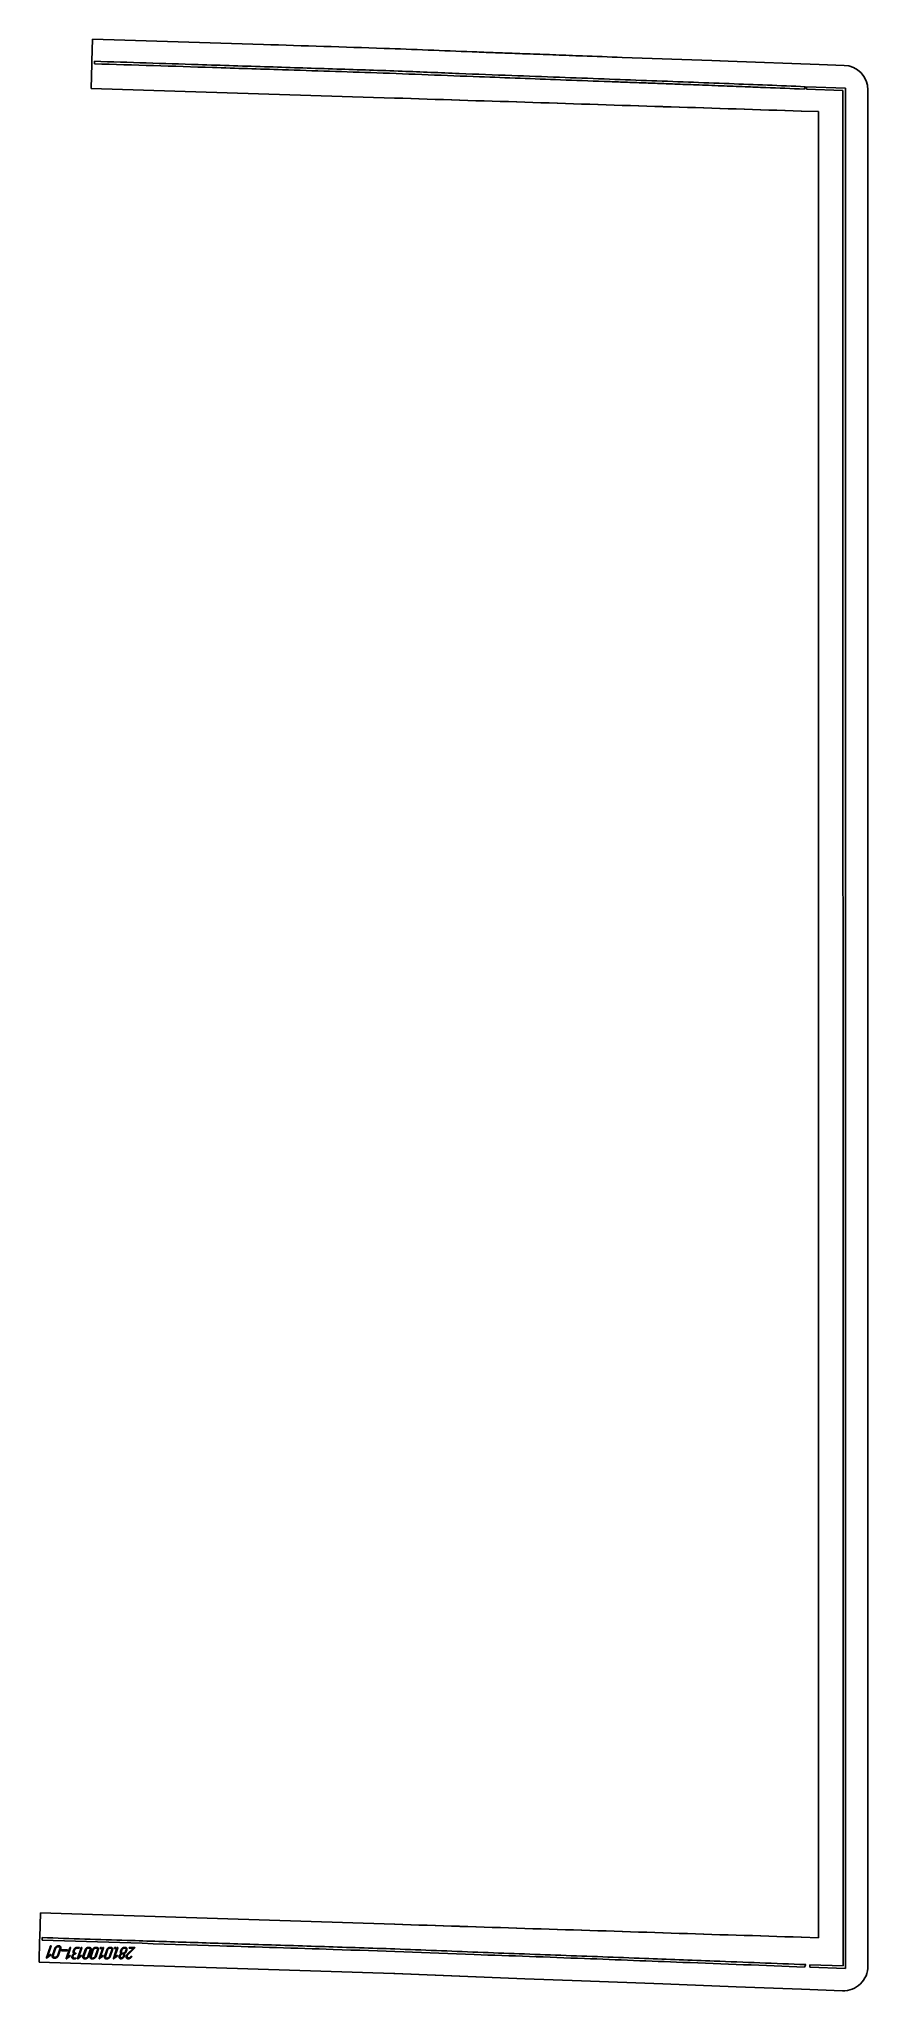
# Model space of a CAD drawing. Header units: millimetres. Extents: x 289 to 1298, y 235 to 2610.
import ezdxf

# ---------------------------------------------------------------- set-up
doc = ezdxf.new("R2010")
doc.units = ezdxf.units.MM
doc.linetypes.add('K5LT_BASIC', pattern=[0])
doc.layers.add('Engraving', color=7, linetype='Continuous')

msp = doc.modelspace()

# ---------------------------------------------------------------- linework, layer by layer
at = {"color": 150, "linetype": 'K5LT_BASIC', "lineweight": 25, "true_color": 0x0080ff}
for p, q in [((353.6, 2583.1), (354.4, 2610.1)), ((352.7, 2550.1), (353.6, 2580.1)), ((353.6, 2583.1), (353.6, 2580.1)), ((998.7, 2587.8), (1108.1, 2583.8)), ((1108.1, 2583.8), (1117.8, 2583.4)), ((1117.8, 2583.4), (1118, 2583.4)), ((1118, 2583.4), (1127.7, 2583)), ((1238.6, 2579.1), (1127.7, 2583)), ((1238.6, 2579.1), (1269, 2578.1)), ((721.9, 2538.3), (352.7, 2550.1)), ((1298, 2547.9), (1298, 2547.6)), ((1298, 265.1), (1298, 2547.6)), ((721.9, 2538.3), (722, 2538.3)), ((731.7, 2538), (722, 2538.3)), ((731.7, 2538), (732, 2538)), ((741.6, 2537.7), (732, 2538)), ((741.6, 2537.7), (741.9, 2537.7)), ((751.5, 2537.4), (741.9, 2537.7)), ((751.5, 2537.4), (751.8, 2537.4)), ((761.4, 2537), (751.8, 2537.4)), ((761.4, 2537), (761.7, 2537)), ((771.3, 2536.7), (761.7, 2537)), ((771.3, 2536.7), (771.6, 2536.7)), ((781.2, 2536.4), (771.6, 2536.7)), ((781.2, 2536.4), (781.5, 2536.4)), ((791.1, 2536.1), (781.5, 2536.4)), ((791.1, 2536.1), (791.4, 2536.1)), ((801, 2535.8), (791.4, 2536.1)), ((801, 2535.8), (801.3, 2535.8)), ((810.9, 2535.5), (801.3, 2535.8)), ((810.9, 2535.5), (811.2, 2535.5)), ((820.8, 2535.1), (811.2, 2535.5)), ((820.8, 2535.1), (821.1, 2535.1)), ((830.7, 2534.8), (821.1, 2535.1)), ((830.7, 2534.8), (831, 2534.8)), ((840.6, 2534.5), (831, 2534.8)), ((840.6, 2534.5), (840.8, 2534.5)), ((850.5, 2534.2), (840.8, 2534.5)), ((850.5, 2534.2), (850.7, 2534.2)), ((860.4, 2533.9), (850.7, 2534.2)), ((860.4, 2533.9), (860.6, 2533.9)), ((870.3, 2533.6), (860.6, 2533.9)), ((870.3, 2533.6), (870.5, 2533.5)), ((880.2, 2533.2), (870.5, 2533.5)), ((880.2, 2533.2), (880.4, 2533.2)), ((890.1, 2532.9), (880.4, 2533.2)), ((890.1, 2532.9), (890.3, 2532.9)), ((900, 2532.6), (890.3, 2532.9)), ((900, 2532.6), (900.2, 2532.6)), ((909.9, 2532.3), (900.2, 2532.6)), ((909.9, 2532.3), (910.1, 2532.3)), ((919.8, 2532), (910.1, 2532.3)), ((919.8, 2532), (920, 2532)), ((929.7, 2531.7), (920, 2532)), ((929.7, 2531.7), (929.9, 2531.6)), ((939.6, 2531.3), (929.9, 2531.6)), ((939.6, 2531.3), (939.8, 2531.3)), ((949.5, 2531), (939.8, 2531.3)), ((949.5, 2531), (949.7, 2531)), ((959.4, 2530.7), (949.7, 2531)), ((959.4, 2530.7), (959.6, 2530.7)), ((969.3, 2530.4), (959.6, 2530.7)), ((969.3, 2530.4), (969.5, 2530.4)), ((979.2, 2530.1), (969.5, 2530.4)), ((979.2, 2530.1), (979.4, 2530.1)), ((989.1, 2529.8), (979.4, 2530.1)), ((989.1, 2529.8), (989.3, 2529.7)), ((999, 2529.4), (989.3, 2529.7)), ((999, 2529.4), (999.2, 2529.4)), ((1008.9, 2529.1), (999.2, 2529.4)), ((1008.9, 2529.1), (1009.1, 2529.1)), ((1018.8, 2528.8), (1009.1, 2529.1)), ((1018.8, 2528.8), (1019, 2528.8)), ((1028.7, 2528.5), (1019, 2528.8)), ((1028.7, 2528.5), (1028.9, 2528.5)), ((1038.6, 2528.2), (1028.9, 2528.5)), ((1038.6, 2528.2), (1038.8, 2528.2)), ((1048.5, 2527.9), (1038.8, 2528.2)), ((1048.5, 2527.9), (1048.7, 2527.8)), ((1058.4, 2527.5), (1048.7, 2527.8)), ((1058.4, 2527.5), (1058.6, 2527.5)), ((1068.3, 2527.2), (1058.6, 2527.5)), ((1068.3, 2527.2), (1068.5, 2527.2)), ((1078.2, 2526.9), (1068.5, 2527.2)), ((1078.2, 2526.9), (1078.4, 2526.9)), ((1088.1, 2526.6), (1078.4, 2526.9)), ((1088.1, 2526.6), (1088.3, 2526.6)), ((1098, 2526.3), (1088.3, 2526.6)), ((1098, 2526.3), (1098.2, 2526.3)), ((1107.9, 2525.9), (1098.2, 2526.3)), ((1107.9, 2525.9), (1108.1, 2525.9)), ((1117.8, 2525.6), (1108.1, 2525.9)), ((1117.8, 2525.6), (1118, 2525.6)), ((1127.7, 2525.3), (1118, 2525.6)), ((1127.7, 2525.3), (1127.9, 2525.3)), ((1137.6, 2525), (1127.9, 2525.3)), ((1137.6, 2525), (1137.8, 2525)), ((1147.5, 2524.7), (1137.8, 2525)), ((1147.5, 2524.7), (1147.7, 2524.7)), ((1157.4, 2524.4), (1147.7, 2524.7)), ((1157.4, 2524.4), (1157.6, 2524.4)), ((1167.3, 2524), (1157.6, 2524.4)), ((1167.3, 2524), (1167.5, 2524)), ((1177.2, 2523.7), (1167.5, 2524)), ((1177.2, 2523.7), (1177.4, 2523.7)), ((1187.1, 2523.4), (1177.4, 2523.7)), ((1187.1, 2523.4), (1187.3, 2523.4)), ((1197, 2523.1), (1187.3, 2523.4)), ((1197, 2523.1), (1197.2, 2523.1)), ((1206.9, 2522.8), (1197.2, 2523.1)), ((1206.9, 2522.8), (1207.1, 2522.8)), ((1216.9, 2522.5), (1207.1, 2522.8)), ((1216.9, 2522.5), (1217, 2522.5)), ((1238, 2521.8), (1217, 2522.5)), ((1238, 299.4), (1238, 2521.8)), ((290, 299.6), (290.8, 329.6)), ((290.8, 329.6), (721.9, 315.9)), ((722, 315.9), (721.9, 315.9)), ((722, 315.9), (731.7, 315.6)), ((732, 315.6), (731.7, 315.6)), ((732, 315.6), (741.6, 315.2)), ((741.9, 315.2), (741.6, 315.2)), ((741.9, 315.2), (751.5, 314.9)), ((751.8, 314.9), (751.5, 314.9)), ((751.8, 314.9), (761.4, 314.6)), ((761.7, 314.6), (761.4, 314.6)), ((761.7, 314.6), (771.3, 314.3)), ((771.6, 314.3), (771.3, 314.3)), ((771.6, 314.3), (781.2, 314)), ((781.5, 314), (781.2, 314)), ((781.5, 314), (791.1, 313.7)), ((791.4, 313.7), (791.1, 313.7)), ((791.4, 313.7), (801, 313.4)), ((801.3, 313.3), (801, 313.4)), ((801.3, 313.3), (810.9, 313)), ((811.2, 313), (810.9, 313)), ((811.2, 313), (820.8, 312.7)), ((821.1, 312.7), (820.8, 312.7)), ((821.1, 312.7), (830.7, 312.4)), ((831, 312.4), (830.7, 312.4)), ((831, 312.4), (840.6, 312.1)), ((840.8, 312.1), (840.6, 312.1)), ((840.8, 312.1), (850.5, 311.8)), ((850.7, 311.8), (850.5, 311.8)), ((850.7, 311.8), (860.4, 311.5)), ((860.6, 311.5), (860.4, 311.5)), ((860.6, 311.5), (870.3, 311.1)), ((870.5, 311.1), (870.3, 311.1)), ((870.5, 311.1), (880.2, 310.8)), ((880.4, 310.8), (880.2, 310.8)), ((880.4, 310.8), (890.1, 310.5)), ((890.3, 310.5), (890.1, 310.5)), ((890.3, 310.5), (900, 310.2)), ((900.2, 310.2), (900, 310.2)), ((900.2, 310.2), (909.9, 309.9)), ((910.1, 309.9), (909.9, 309.9)), ((910.1, 309.9), (919.8, 309.6)), ((920, 309.6), (919.8, 309.6)), ((920, 309.6), (929.7, 309.2)), ((929.9, 309.2), (929.7, 309.2)), ((929.9, 309.2), (939.6, 308.9)), ((939.8, 308.9), (939.6, 308.9)), ((939.8, 308.9), (949.5, 308.6)), ((289.1, 269.7), (289.9, 296.6)), ((290, 299.6), (289.9, 296.6)), ((949.7, 308.6), (949.5, 308.6)), ((949.7, 308.6), (959.4, 308.3)), ((959.6, 308.3), (959.4, 308.3)), ((959.6, 308.3), (969.3, 308)), ((969.5, 308), (969.3, 308)), ((969.5, 308), (979.2, 307.7)), ((979.4, 307.7), (979.2, 307.7)), ((979.4, 307.7), (989.1, 307.4)), ((989.3, 307.3), (989.1, 307.4)), ((989.3, 307.3), (999, 307)), ((999.2, 307), (999, 307)), ((999.2, 307), (1008.9, 306.7)), ((1009.1, 306.7), (1008.9, 306.7)), ((1009.1, 306.7), (1018.8, 306.4)), ((1019, 306.4), (1018.8, 306.4)), ((1019, 306.4), (1028.7, 306.1)), ((1028.9, 306.1), (1028.7, 306.1)), ((1028.9, 306.1), (1038.6, 305.8)), ((1038.8, 305.8), (1038.6, 305.8)), ((1038.8, 305.8), (1048.5, 305.5)), ((1048.7, 305.4), (1048.5, 305.5)), ((1048.7, 305.4), (1058.4, 305.1)), ((1058.6, 305.1), (1058.4, 305.1)), ((1058.6, 305.1), (1068.3, 304.8)), ((1068.5, 304.8), (1068.3, 304.8)), ((1068.5, 304.8), (1078.2, 304.5)), ((1078.4, 304.5), (1078.2, 304.5)), ((1078.4, 304.5), (1088.1, 304.2)), ((1088.3, 304.2), (1088.1, 304.2)), ((1088.3, 304.2), (1098, 303.9)), ((1098.2, 303.9), (1098, 303.9)), ((1098.2, 303.9), (1107.9, 303.6)), ((1108.1, 303.6), (1107.9, 303.6)), ((1108.1, 303.6), (1117.8, 303.2)), ((1118, 303.2), (1117.8, 303.2)), ((1118, 303.2), (1127.7, 302.9)), ((1127.9, 302.9), (1127.7, 302.9)), ((1127.9, 302.9), (1137.6, 302.6)), ((1137.8, 302.6), (1137.6, 302.6)), ((1137.8, 302.6), (1147.5, 302.3)), ((1147.7, 302.3), (1147.5, 302.3)), ((1147.7, 302.3), (1157.4, 302)), ((1157.6, 302), (1157.4, 302)), ((1157.6, 302), (1167.3, 301.7)), ((1167.5, 301.7), (1167.3, 301.7)), ((1167.5, 301.7), (1177.2, 301.3)), ((1177.4, 301.3), (1177.2, 301.3)), ((1177.4, 301.3), (1187.1, 301)), ((1187.3, 301), (1187.1, 301)), ((1187.3, 301), (1197, 300.7)), ((1197.2, 300.7), (1197, 300.7)), ((1197.2, 300.7), (1206.9, 300.4)), ((1207.1, 300.4), (1206.9, 300.4)), ((1207.1, 300.4), (1216.9, 300.1)), ((1217, 300.1), (1216.9, 300.1)), ((1217, 300.1), (1238, 299.4)), ((721, 255.9), (289.1, 269.7)), ((721.9, 255.8), (721, 255.9)), ((722, 255.8), (721.9, 255.8)), ((731.7, 255.4), (722, 255.8)), ((732, 255.4), (731.7, 255.4)), ((741.6, 255.1), (732, 255.4)), ((741.9, 255), (741.6, 255.1)), ((751.5, 254.7), (741.9, 255)), ((751.8, 254.6), (751.5, 254.7)), ((761.4, 254.3), (751.8, 254.6)), ((761.7, 254.2), (761.4, 254.3)), ((771.3, 253.9), (761.7, 254.2)), ((771.6, 253.9), (771.3, 253.9)), ((781.2, 253.5), (771.6, 253.9)), ((781.5, 253.5), (781.2, 253.5)), ((791.1, 253.1), (781.5, 253.5)), ((791.4, 253.1), (791.1, 253.1)), ((801, 252.7), (791.4, 253.1)), ((801.3, 252.7), (801, 252.7)), ((810.9, 252.3), (801.3, 252.7)), ((811.1, 252.3), (810.9, 252.3)), ((811.2, 252.3), (811.1, 252.3)), ((820.8, 251.9), (811.2, 252.3)), ((821.1, 251.9), (820.8, 251.9)), ((830.7, 251.5), (821.1, 251.9)), ((880.2, 249.6), (830.7, 251.5)), ((949.5, 247.1), (880.2, 249.6)), ((1048.5, 243.3), (949.5, 247.1)), ((1137.6, 239.9), (1048.5, 243.3)), ((1217, 236.7), (1137.6, 239.9)), ((1267, 235), (1217, 236.7))]:
    msp.add_line(p, q, dxfattribs=at)
for centre, major_axis, ratio, start_param, end_param in [((1268, 2547.9), (0, -30.2), 0.993891, 1.570796, 3.107982), ((1268, 265.1), (0, 30.2), 0.993719, 3.107515, 4.712389)]:
    msp.add_ellipse(centre, major_axis=major_axis, ratio=ratio, start_param=start_param, end_param=end_param, dxfattribs=at)
msp.add_open_spline([(998.7, 2587.8), (982.6, 2588.4), (955.8, 2589.3), (918.6, 2590.8), (889, 2591.9), (862.6, 2592.8), (839.1, 2593.7), (788.2, 2595.7), (695.9, 2599.4), (541.9, 2604), (423.7, 2607.9), (354.4, 2610.1)], degree=3, knots=[0, 0, 0, 0, 0.824246, 1.373086, 1.906224, 2.337746, 2.724756, 3.1113, 4.944253, 7.451715, 11, 11, 11, 11], dxfattribs=at)
at = {"layer": 'Engraving', "color": 150, "linetype": 'K5LT_BASIC', "lineweight": 25, "true_color": 0x0080ff}
for p, q in [((356.6, 2580), (356.6, 2583)), ((1220.4, 2549.2), (1221.8, 2552.1)), ((1223.4, 2552.1), (1223.3, 2549.1)), ((1223.3, 2549.1), (1267.5, 2547.6)), ((1270.5, 2550.5), (1223.4, 2552.1)), ((292.9, 296.6), (293, 299.6)), ((322.2, 274.3), (326.6, 287.2)), ((327.5, 287.2), (323.6, 275.5)), ((337.6, 286.7), (335.2, 286.7)), ((335.5, 287.7), (338, 287.7)), ((335.9, 274.3), (340.3, 287.2)), ((341.3, 287.2), (337.3, 275.5)), ((349, 286.7), (350, 286.7)), ((349.3, 287.7), (350.3, 287.7)), ((357.9, 286.7), (358.9, 286.7)), ((358.2, 287.7), (359.2, 287.7)), ((362.2, 274.3), (366.6, 287.2)), ((367.6, 287.2), (363.6, 275.5)), ((375.3, 286.7), (376.3, 286.7)), ((375.6, 287.7), (376.6, 287.7)), ((379.6, 274.3), (384, 287.2)), ((385, 287.2), (381, 275.5)), ((392.7, 286.7), (393.7, 286.7)), ((393, 287.7), (394, 287.7)), ((396.6, 279.3), (404.1, 286.7)), ((405.6, 287), (397.3, 278.7)), ((404.1, 286.7), (399.1, 286.7)), ((399.4, 287.7), (405.4, 287.7)), ((326.9, 276.9), (322.9, 274)), ((323.6, 275.5), (326.4, 277.6)), ((329.3, 276.8), (329.6, 277.8)), ((329.6, 277.8), (329.7, 278.1)), ((329.7, 278.1), (329.8, 278.3)), ((329.8, 278.3), (329.9, 278.5)), ((330.6, 277.8), (330.3, 276.8)), ((330.8, 282.8), (331.5, 284.8)), ((333.3, 273.8), (331.3, 273.8)), ((331.6, 274.8), (333.6, 274.8)), ((332.5, 284.8), (331.8, 282.8)), ((333.1, 280.8), (333.6, 280.8)), ((340.6, 276.9), (336.6, 274)), ((337.3, 275.5), (340.1, 277.6)), ((342.6, 276.8), (345.3, 284.8)), ((343.6, 276.8), (346.3, 284.8)), ((345.6, 273.8), (344.6, 273.8)), ((345.9, 274.8), (344.9, 274.8)), ((351.3, 284.8), (348.6, 276.8)), ((352.3, 284.8), (349.6, 276.8)), ((351.5, 276.8), (354.2, 284.8)), ((352.5, 276.8), (355.2, 284.8)), ((354.5, 273.8), (353.5, 273.8)), ((354.8, 274.8), (353.8, 274.8)), ((360.2, 284.8), (357.5, 276.8)), ((361.2, 284.8), (358.5, 276.8)), ((366.9, 276.9), (362.9, 274)), ((363.6, 275.5), (366.4, 277.6)), ((368.9, 276.8), (371.6, 284.8)), ((369.9, 276.8), (372.6, 284.8)), ((371.9, 273.8), (370.9, 273.8)), ((372.2, 274.8), (371.2, 274.8)), ((377.6, 284.8), (374.9, 276.8)), ((378.6, 284.8), (375.9, 276.8)), ((384.3, 276.9), (380.3, 274)), ((381, 275.5), (383.8, 277.6)), ((386.6, 275.6), (386.7, 276.2)), ((386.7, 276.5), (386.8, 276.8)), ((386.7, 276.2), (386.7, 276.5)), ((386.8, 276.8), (387.2, 277.8)), ((387.8, 276.8), (388.2, 277.8)), ((388.4, 282.8), (389, 284.8)), ((389.1, 273.8), (388.8, 273.8)), ((389.4, 273.9), (389.1, 273.8)), ((389.4, 282.8), (390, 284.8)), ((390, 274), (389.4, 273.9)), ((391.7, 280.8), (390.7, 280.8)), ((392.1, 277.8), (391.8, 276.8)), ((393.1, 277.8), (392.8, 276.8)), ((395, 284.8), (394.3, 282.8)), ((396, 284.8), (395.3, 282.8)), ((396.9, 278.3), (396.7, 278)), ((397.3, 278.7), (396.9, 278.3)), ((401.9, 276.4), (401.8, 276.2)), ((1220.8, 263.7), (1222.2, 266.7)), ((1227.3, 266.5), (1227.2, 263.5)), ((1227.2, 263.5), (1270.8, 262.1)), ((1267.8, 265.2), (1227.3, 266.5))]:
    msp.add_line(p, q, dxfattribs=at)
for points, degree, knots in [([(1221.8, 2552.1), (1191, 2553.4), (1143.5, 2555.3), (1079.1, 2557.7), (1028.3, 2559.6), (976, 2561.6), (921.3, 2563.6), (862.5, 2565.8), (798.7, 2568.2), (727.7, 2571.2), (650.5, 2573.6), (567.7, 2576.3), (469.4, 2579.4), (398.7, 2581.7), (356.6, 2583)], 3, [0, 0, 0, 0, 1.497489, 2.3039, 3.128322, 3.961915, 4.844007, 5.782862, 6.817503, 7.941925, 9.230841, 10.565689, 11.960809, 14, 14, 14, 14]), ([(356.6, 2580), (404.5, 2578.5), (480.8, 2576.1), (595.3, 2572.4), (703.7, 2569), (816.4, 2564.5), (908.7, 2561.1), (965.9, 2558.9), (997.8, 2557.8), (1019.4, 2557), (1041.4, 2556.1), (1064.5, 2555.3), (1090.3, 2554.3), (1119, 2553.2), (1147.2, 2552.1), (1180.9, 2550.8), (1204.8, 2549.8), (1220.4, 2549.2)], 3, [0, 0, 0, 0, 2.829883, 4.504216, 6.760282, 9.22464, 11.163206, 12.20493, 12.601527, 13.048456, 13.482857, 13.897257, 14.410789, 15.008998, 15.588625, 16.077471, 17, 17, 17, 17]), ([(292.9, 296.6), (365, 294.3), (483.1, 290.4), (658.4, 285.1), (806.4, 279.4), (948.1, 274.5), (1082.1, 269), (1171.4, 265.8), (1220.8, 263.7)], 3, [0, 0, 0, 0, 1.86386, 3.055405, 4.533433, 5.691322, 6.721504, 8, 8, 8, 8]), ([(1222.2, 266.7), (1185, 268.2), (1119.7, 270.8), (1020.3, 274.5), (924.5, 278.1), (823.2, 281.7), (727.3, 285.8), (636.5, 288.6), (553.4, 291.3), (473.4, 293.8), (387.5, 296.5), (327.5, 298.4), (293, 299.6)], 3, [0, 0, 0, 0, 1.440883, 2.532804, 3.849402, 5.152811, 6.457325, 7.564702, 8.672521, 9.676438, 10.662397, 12, 12, 12, 12]), ([(302.8, 289), (302.9, 289.2), (303.1, 289.4), (303.3, 289.5), (303.5, 289.5), (303.6, 289.5), (303.8, 289.4), (303.9, 289.3), (303.9, 289), (301.7, 282.7), (299.6, 276.5), (301.1, 277.6), (302.6, 278.8), (302.9, 278.9), (303.1, 278.9), (303.3, 278.9), (303.4, 278.8), (303.5, 278.6), (303.4, 278.4), (303.4, 278.3), (303.1, 278), (301, 276.4), (298.9, 274.9), (298.7, 274.7), (298.5, 274.7), (298.3, 274.7), (298.2, 274.8), (298, 275), (298.1, 275.2), (300.5, 282.1), (302.8, 289)], 2, [0, 0, 0, 0.181233, 0.181233, 0.343933, 0.343933, 0.472004, 0.472004, 0.624943, 0.624943, 5.399221, 5.399221, 6.773035, 6.773035, 6.936253, 6.936253, 7.073872, 7.073872, 7.217486, 7.217486, 7.383385, 7.383385, 9.302033, 9.302033, 9.462733, 9.462733, 9.596661, 9.596661, 9.739689, 9.739689, 15, 15, 15]), ([(308.2, 286.3), (308.7, 287.6), (309.9, 288.6), (311.2, 289.5), (312.5, 289.5), (313, 289.5), (313.6, 289.5), (314.8, 289.5), (315.4, 288.6), (316.1, 287.7), (315.7, 286.3), (314.2, 282.1), (312.8, 277.9), (312.3, 276.6), (311.1, 275.6), (309.9, 274.7), (308.5, 274.7), (308, 274.7), (307.5, 274.7), (306.2, 274.7), (305.5, 275.6), (304.9, 276.5), (305.3, 277.9), (306.8, 282.1), (308.2, 286.3)], 2, [0, 0, 0, 0.846773, 0.846773, 1.674871, 1.674871, 1.989321, 1.989321, 2.63821, 2.63821, 3.339305, 3.339305, 5.996441, 5.996441, 6.836, 6.836, 7.667798, 7.667798, 7.982248, 7.982248, 8.646387, 8.646387, 9.342864, 9.342864, 12, 12, 12]), ([(309.3, 286.3), (307.8, 282.1), (306.4, 277.9), (306.1, 277), (306.5, 276.4), (306.9, 275.8), (307.8, 275.8), (308.3, 275.8), (308.9, 275.8), (309.8, 275.8), (310.6, 276.4), (311.4, 277), (311.7, 277.9), (313.2, 282.1), (314.6, 286.3), (314.9, 287.2), (314.5, 287.8), (314, 288.5), (313.2, 288.5), (312.7, 288.5), (312.1, 288.5), (311.3, 288.5), (310.4, 287.9), (309.6, 287.3), (309.3, 286.3)], 2, [0, 0, 0, 3.194041, 3.194041, 3.748998, 3.748998, 4.284503, 4.284503, 4.662441, 4.662441, 5.322867, 5.322867, 6.003063, 6.003063, 9.197104, 9.197104, 9.75134, 9.75134, 10.277786, 10.277786, 10.655725, 10.655725, 11.309825, 11.309825, 12, 12, 12]), ([(317.1, 284.8), (320.3, 284.8), (323.4, 284.8), (323.7, 284.8), (323.8, 284.6), (323.9, 284.4), (323.8, 284.2), (323.8, 284.1), (323.6, 283.9), (323.4, 283.7), (323.1, 283.7), (319.9, 283.7), (316.7, 283.7), (316.5, 283.7), (316.4, 283.9), (316.3, 284), (316.4, 284.2), (316.4, 284.4), (316.6, 284.6), (316.8, 284.8), (317.1, 284.8)], 2, [0, 0, 0, 3.946246, 3.946246, 4.187717, 4.187717, 4.430892, 4.430892, 4.683358, 4.683358, 5.009787, 5.009787, 8.956033, 8.956033, 9.181355, 9.181355, 9.41569, 9.41569, 9.694868, 9.694868, 10, 10, 10])]:
    msp.add_open_spline(points, degree=degree, knots=knots, dxfattribs=at)
for points, degree in [([(1267.8, 265.2), (1267.7, 1026), (1267.6, 1786.8), (1267.5, 2547.6)], 3), ([(1270.5, 2550.5), (1270.6, 2296.2), (1270.6, 1787.7), (1270.7, 1024.9), (1270.8, 516.3), (1270.8, 262.1)], 3), ([(326.8, 287.6), (326.6, 287.5), (326.6, 287.2)], 2), ([(327.2, 287.7), (327, 287.7), (326.8, 287.6)], 2), ([(327.5, 287.6), (327.3, 287.7), (327.2, 287.7)], 2), ([(327.5, 287.2), (327.6, 287.5), (327.5, 287.6)], 2), ([(333.1, 286.9), (331.9, 286), (331.5, 284.8)], 2), ([(332.5, 284.8), (332.8, 285.6), (333.6, 286.2)], 2), ([(335.5, 287.7), (334.3, 287.7), (333.1, 286.9)], 2), ([(333.6, 286.2), (334.3, 286.7), (335.2, 286.7)], 2), ([(337.6, 286.7), (337.9, 286.7), (338.1, 286.9)], 2), ([(338.3, 287.6), (338.2, 287.7), (338, 287.7)], 2), ([(338.1, 286.9), (338.3, 287.1), (338.3, 287.2)], 2), ([(338.3, 287.2), (338.4, 287.4), (338.3, 287.6)], 2), ([(340.5, 287.6), (340.3, 287.5), (340.3, 287.2)], 2), ([(340.9, 287.7), (340.7, 287.7), (340.5, 287.6)], 2), ([(341.2, 287.6), (341, 287.7), (340.9, 287.7)], 2), ([(341.3, 287.2), (341.3, 287.5), (341.2, 287.6)], 2), ([(346.9, 286.9), (345.7, 286), (345.3, 284.8)], 2), ([(347.4, 286.2), (346.6, 285.6), (346.3, 284.8)], 2), ([(349.3, 287.7), (348.1, 287.7), (346.9, 286.9)], 2), ([(349, 286.7), (348.2, 286.7), (347.4, 286.2)], 2), ([(351.2, 286.2), (350.8, 286.7), (350, 286.7)], 2), ([(352.1, 286.9), (351.5, 287.7), (350.3, 287.7)], 2), ([(351.3, 284.8), (351.6, 285.6), (351.2, 286.2)], 2), ([(352.3, 284.8), (352.7, 286), (352.1, 286.9)], 2), ([(355.8, 286.9), (354.6, 286), (354.2, 284.8)], 2), ([(356.3, 286.2), (355.5, 285.6), (355.2, 284.8)], 2), ([(358.2, 287.7), (357, 287.7), (355.8, 286.9)], 2), ([(357.9, 286.7), (357.1, 286.7), (356.3, 286.2)], 2), ([(360.1, 286.2), (359.7, 286.7), (358.9, 286.7)], 2), ([(361, 286.9), (360.3, 287.7), (359.2, 287.7)], 2), ([(360.2, 284.8), (360.5, 285.6), (360.1, 286.2)], 2), ([(361.2, 284.8), (361.6, 286), (361, 286.9)], 2), ([(363.9, 287.5), (363.6, 287.3), (363.5, 287)], 2), ([(363.5, 287), (363.4, 286.7), (363.6, 286.5)], 2), ([(363.6, 286.5), (363.8, 286.2), (364, 286.2)], 2), ([(364.5, 287.7), (364.2, 287.7), (363.9, 287.5)], 2), ([(364, 286.2), (364.4, 286.2), (364.7, 286.5)], 2), ([(365, 287.5), (364.9, 287.7), (364.5, 287.7)], 2), ([(364.7, 286.5), (365, 286.8), (365, 287)], 2), ([(365, 287), (365.1, 287.3), (365, 287.5)], 2), ([(366.8, 287.6), (366.6, 287.5), (366.6, 287.2)], 2), ([(367.2, 287.7), (367, 287.7), (366.8, 287.6)], 2), ([(367.5, 287.6), (367.3, 287.7), (367.2, 287.7)], 2), ([(367.6, 287.2), (367.6, 287.5), (367.5, 287.6)], 2), ([(373.2, 286.9), (372, 286), (371.6, 284.8)], 2), ([(373.7, 286.2), (372.9, 285.6), (372.6, 284.8)], 2), ([(375.6, 287.7), (374.4, 287.7), (373.2, 286.9)], 2), ([(375.3, 286.7), (374.5, 286.7), (373.7, 286.2)], 2), ([(377.5, 286.2), (377.1, 286.7), (376.3, 286.7)], 2), ([(378.4, 286.9), (377.8, 287.7), (376.6, 287.7)], 2), ([(377.6, 284.8), (377.9, 285.6), (377.5, 286.2)], 2), ([(378.6, 284.8), (379, 286), (378.4, 286.9)], 2), ([(381.3, 287.5), (381, 287.3), (380.9, 287)], 2), ([(380.9, 287), (380.8, 286.7), (381, 286.5)], 2), ([(381, 286.5), (381.2, 286.2), (381.4, 286.2)], 2), ([(381.9, 287.7), (381.6, 287.7), (381.3, 287.5)], 2), ([(381.4, 286.2), (381.8, 286.2), (382.1, 286.5)], 2), ([(382.4, 287.5), (382.3, 287.7), (381.9, 287.7)], 2), ([(382.1, 286.5), (382.4, 286.8), (382.4, 287)], 2), ([(382.4, 287), (382.5, 287.3), (382.4, 287.5)], 2), ([(384.2, 287.6), (384, 287.5), (384, 287.2)], 2), ([(384.6, 287.7), (384.4, 287.7), (384.2, 287.6)], 2), ([(384.9, 287.6), (384.7, 287.7), (384.6, 287.7)], 2), ([(385, 287.2), (385.1, 287.5), (384.9, 287.6)], 2), ([(390.6, 286.9), (389.5, 286), (389, 284.8)], 2), ([(391.1, 286.2), (390.3, 285.6), (390, 284.8)], 2), ([(393, 287.7), (391.8, 287.7), (390.6, 286.9)], 2), ([(392.7, 286.7), (391.9, 286.7), (391.1, 286.2)], 2), ([(394.9, 286.2), (394.5, 286.7), (393.7, 286.7)], 2), ([(395.8, 286.9), (395.2, 287.7), (394, 287.7)], 2), ([(395, 284.8), (395.3, 285.6), (394.9, 286.2)], 2), ([(396, 284.8), (396.4, 286), (395.8, 286.9)], 2), ([(399, 287.6), (398.8, 287.4), (398.8, 287.2)], 2), ([(398.8, 287.2), (398.7, 287.1), (398.8, 286.9)], 2), ([(398.8, 286.9), (398.9, 286.7), (399.1, 286.7)], 2), ([(399.4, 287.7), (399.2, 287.7), (399, 287.6)], 2), ([(405.7, 287.6), (405.6, 287.7), (405.4, 287.7)], 2), ([(405.6, 287), (405.7, 287.1), (405.7, 287.2)], 2), ([(405.7, 287.2), (405.8, 287.4), (405.7, 287.6)], 2), ([(322.2, 274.3), (322.1, 274.1), (322.2, 274)], 2), ([(322.2, 274), (322.3, 273.8), (322.5, 273.8)], 2), ([(322.5, 273.8), (322.7, 273.8), (322.9, 274)], 2), ([(326.8, 277.8), (326.6, 277.8), (326.4, 277.6)], 2), ([(327.1, 277.6), (327, 277.8), (326.8, 277.8)], 2), ([(326.9, 276.9), (327.1, 277.2), (327.1, 277.3)], 2), ([(327.1, 277.3), (327.2, 277.5), (327.1, 277.6)], 2), ([(329.3, 276.8), (328.9, 275.5), (329.4, 274.7)], 2), ([(329.4, 274.7), (330, 273.8), (331.3, 273.8)], 2), ([(330.3, 279.1), (330.1, 278.8), (329.9, 278.5)], 2), ([(330.4, 275.4), (330, 276), (330.3, 276.8)], 2), ([(331.5, 280.1), (330.8, 279.6), (330.3, 279.1)], 2), ([(331.6, 274.8), (330.8, 274.8), (330.4, 275.4)], 2), ([(330.6, 277.8), (330.9, 278.6), (331.7, 279.2)], 2), ([(330.8, 282.8), (330.5, 281.9), (330.8, 281.2)], 2), ([(330.8, 281.2), (331, 280.5), (331.5, 280.1)], 2), ([(331.9, 281.4), (331.5, 281.9), (331.8, 282.8)], 2), ([(331.7, 279.2), (332.5, 279.8), (333.3, 279.8)], 2), ([(333.1, 280.8), (332.3, 280.8), (331.9, 281.4)], 2), ([(333.3, 279.8), (333.5, 279.8), (333.7, 280)], 2), ([(333.3, 273.8), (333.5, 273.8), (333.7, 274)], 2), ([(334, 280.6), (333.9, 280.8), (333.6, 280.8)], 2), ([(333.9, 274.7), (333.8, 274.8), (333.6, 274.8)], 2), ([(333.7, 280), (333.9, 280.2), (334, 280.3)], 2), ([(333.7, 274), (333.9, 274.2), (333.9, 274.3)], 2), ([(333.9, 274.3), (334, 274.5), (333.9, 274.7)], 2), ([(334, 280.3), (334, 280.5), (334, 280.6)], 2), ([(335.9, 274.3), (335.8, 274.1), (335.9, 274)], 2), ([(335.9, 274), (336, 273.8), (336.2, 273.8)], 2), ([(336.2, 273.8), (336.4, 273.8), (336.6, 274)], 2), ([(340.5, 277.8), (340.3, 277.8), (340.1, 277.6)], 2), ([(340.8, 277.6), (340.7, 277.8), (340.5, 277.8)], 2), ([(340.6, 276.9), (340.8, 277.2), (340.8, 277.3)], 2), ([(340.8, 277.3), (340.9, 277.5), (340.8, 277.6)], 2), ([(342.6, 276.8), (342.2, 275.6), (342.8, 274.7)], 2), ([(342.8, 274.7), (343.4, 273.8), (344.6, 273.8)], 2), ([(343.6, 276.8), (343.3, 276), (343.7, 275.4)], 2), ([(343.7, 275.4), (344.1, 274.8), (344.9, 274.8)], 2), ([(345.6, 273.8), (346.8, 273.8), (348, 274.7)], 2), ([(345.9, 274.8), (346.7, 274.8), (347.5, 275.4)], 2), ([(347.5, 275.4), (348.3, 276), (348.6, 276.8)], 2), ([(348, 274.7), (349.2, 275.6), (349.6, 276.8)], 2), ([(351.5, 276.8), (351.1, 275.6), (351.7, 274.7)], 2), ([(351.7, 274.7), (352.3, 273.8), (353.5, 273.8)], 2), ([(352.5, 276.8), (352.2, 276), (352.6, 275.4)], 2), ([(352.6, 275.4), (353, 274.8), (353.8, 274.8)], 2), ([(354.5, 273.8), (355.7, 273.8), (356.9, 274.7)], 2), ([(354.8, 274.8), (355.6, 274.8), (356.4, 275.4)], 2), ([(356.4, 275.4), (357.2, 276), (357.5, 276.8)], 2), ([(356.9, 274.7), (358.1, 275.6), (358.5, 276.8)], 2), ([(362.2, 274.3), (362.1, 274.1), (362.2, 274)], 2), ([(362.2, 274), (362.3, 273.8), (362.5, 273.8)], 2), ([(362.5, 273.8), (362.7, 273.8), (362.9, 274)], 2), ([(366.8, 277.8), (366.6, 277.8), (366.4, 277.6)], 2), ([(367.1, 277.6), (367, 277.8), (366.8, 277.8)], 2), ([(366.9, 276.9), (367.1, 277.2), (367.1, 277.3)], 2), ([(367.1, 277.3), (367.2, 277.5), (367.1, 277.6)], 2), ([(368.9, 276.8), (368.5, 275.6), (369.1, 274.7)], 2), ([(369.1, 274.7), (369.7, 273.8), (370.9, 273.8)], 2), ([(369.9, 276.8), (369.6, 276), (370, 275.4)], 2), ([(370, 275.4), (370.4, 274.8), (371.2, 274.8)], 2), ([(371.9, 273.8), (373.1, 273.8), (374.3, 274.7)], 2), ([(372.2, 274.8), (373, 274.8), (373.8, 275.4)], 2), ([(373.8, 275.4), (374.6, 276), (374.9, 276.8)], 2), ([(374.3, 274.7), (375.5, 275.6), (375.9, 276.8)], 2), ([(379.6, 274.3), (379.5, 274.1), (379.6, 274)], 2), ([(379.6, 274), (379.7, 273.8), (379.9, 273.8)], 2), ([(379.9, 273.8), (380.1, 273.8), (380.3, 274)], 2), ([(384.2, 277.8), (384, 277.8), (383.8, 277.6)], 2), ([(384.5, 277.6), (384.4, 277.8), (384.2, 277.8)], 2), ([(384.3, 276.9), (384.5, 277.2), (384.6, 277.3)], 2), ([(384.6, 277.3), (384.6, 277.5), (384.5, 277.6)], 2), ([(386.6, 275.6), (386.7, 275.1), (387, 274.7)], 2), ([(387, 274.7), (387.6, 273.8), (388.8, 273.8)], 2), ([(387.9, 279.1), (387.4, 278.5), (387.2, 277.8)], 2), ([(387.8, 276.8), (387.5, 276), (387.9, 275.4)], 2), ([(389.1, 280.1), (388.3, 279.7), (387.9, 279.1)], 2), ([(387.9, 275.4), (388.3, 274.8), (389.1, 274.8)], 2), ([(388.4, 282.8), (388.1, 281.9), (388.3, 281.2)], 2), ([(389.2, 279.2), (388.4, 278.7), (388.2, 277.8)], 2), ([(388.3, 281.2), (388.5, 280.5), (389.1, 280.1)], 2), ([(389.1, 274.8), (389.9, 274.8), (390.7, 275.4)], 2), ([(389.4, 282.8), (389.1, 281.9), (389.4, 281.4)], 2), ([(390.8, 279.8), (390, 279.8), (389.2, 279.2)], 2), ([(389.4, 281.4), (389.8, 280.8), (390.7, 280.8)], 2), ([(390, 274), (390.6, 274.2), (391.2, 274.7)], 2), ([(390.7, 275.4), (391.5, 276), (391.8, 276.8)], 2), ([(392, 279.2), (391.7, 279.8), (390.8, 279.8)], 2), ([(391.2, 274.7), (392.4, 275.6), (392.8, 276.8)], 2), ([(391.7, 280.8), (392.5, 280.8), (393.3, 281.4)], 2), ([(392.1, 277.8), (392.4, 278.6), (392, 279.2)], 2), ([(392.8, 280.1), (393.7, 280.6), (394.4, 281.3)], 2), ([(393.3, 279.1), (393.2, 279.7), (392.8, 280.1)], 2), ([(393.1, 277.8), (393.4, 278.5), (393.3, 279.1)], 2), ([(393.3, 281.4), (394, 281.9), (394.3, 282.8)], 2), ([(394.4, 281.3), (395.1, 282), (395.3, 282.8)], 2), ([(395.3, 277.2), (394.8, 275.8), (395.6, 274.8)], 2), ([(395.8, 278.2), (395.4, 277.7), (395.3, 277.2)], 2), ([(395.6, 274.8), (396.4, 273.8), (397.8, 273.8)], 2), ([(396.6, 279.3), (396.1, 278.7), (395.8, 278.2)], 2), ([(396.5, 275.5), (396, 276.2), (396.3, 277.2)], 2), ([(396.3, 277.2), (396.4, 277.6), (396.7, 278)], 2), ([(397.2, 275), (396.8, 275.2), (396.5, 275.5)], 2), ([(398.1, 274.8), (397.6, 274.8), (397.2, 275)], 2), ([(397.8, 273.8), (398.9, 273.8), (399.8, 274.4)], 2), ([(399.5, 275.2), (398.8, 274.8), (398.1, 274.8)], 2), ([(400.9, 276.5), (400.3, 275.6), (399.5, 275.2)], 2), ([(399.8, 274.4), (400.9, 275), (401.8, 276.2)], 2), ([(401.2, 276.8), (401.1, 276.7), (400.9, 276.5)], 2), ([(401.5, 276.8), (401.3, 276.8), (401.2, 276.8)], 2), ([(401.8, 276.7), (401.7, 276.8), (401.5, 276.8)], 2), ([(401.9, 276.4), (401.9, 276.6), (401.8, 276.7)], 2)]:
    msp.add_open_spline(points, degree=degree, dxfattribs=at)

doc.saveas('drawing.dxf')
